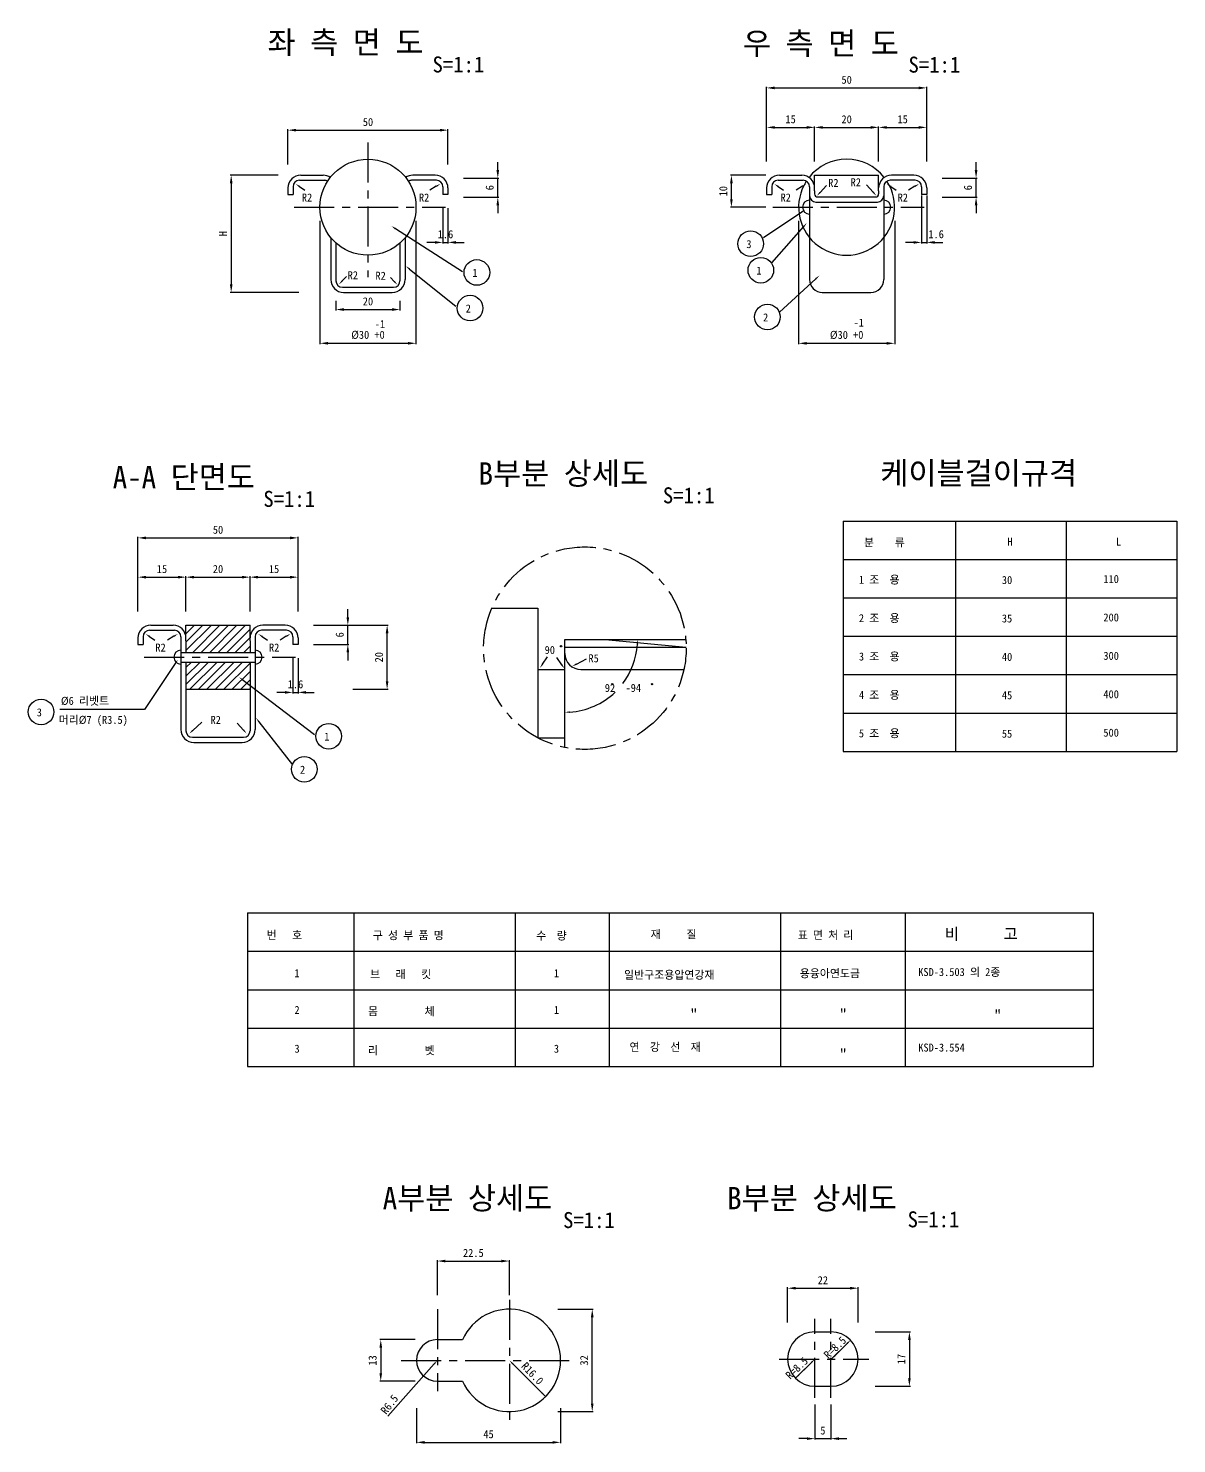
# Model space of a CAD drawing. Header units: millimetres. Extents: x -4227 to 814, y -2321 to 497.
# Drawn here: x 455 to 813.7, y -23.5 to 418.7 of the extents above; entities that cross this region are included whole.
import ezdxf
from ezdxf.enums import TextEntityAlignment as Align

# ---------------------------------------------------------------- set-up
doc = ezdxf.new("R2010")
doc.units = ezdxf.units.MM
doc.header["$LTSCALE"] = 10
doc.linetypes.add('A-CENTR01', pattern=[2, 1.25, -0.25, 0.25, -0.25])
doc.linetypes.add('CENTER', pattern=[50.8, 31.75, -6.35, 6.35, -6.35])
for name, color, linetype in [('TN-CNTL', 1, 'CENTER'), ('TN-CUTL', 1, 'CENTER'), ('TN-DIML', 1, 'Continuous'), ('TN-DIMS', 1, 'Continuous'), ('TN-DIMT', 3, 'Continuous'), ('TN-LEAL', 1, 'Continuous'), ('TN-LEAT', 3, 'Continuous'), ('TN-PATT', 1, 'Continuous'), ('TN-STEL', 4, 'Continuous'), ('TN-TABL-LIN1', 4, 'Continuous'), ('TN-TABL-LIN2', 1, 'Continuous'), ('TN-TABL-TEX1', 6, 'Continuous'), ('TN-TABL-TEX2', 3, 'Continuous'), ('TN-TEX1', 6, 'Continuous')]:
    doc.layers.add(name, color=color, linetype=linetype)
doc.styles.add('D', font='GulimChe.ttf')
doc.styles.get("Standard").update_dxf_attribs({"font": 'GulimChe.ttf'})
doc.dimstyles.new('D', dxfattribs={"dimtxt": 2.5, "dimasz": 2.5, "dimexe": 1.25, "dimexo": 2, "dimgap": 1, "dimtad": 1, "dimdec": 0, "dimtxsty": 'D', "dimcen": 2.5, "dimclrd": 1, "dimclre": 1, "dimclrt": 7, "dimadec": 0, "dimazin": 0, "dimtfac": 1, "dimtdec": 0, "dimtmove": 0, "dimatfit": 3, "dimfxl": 0, "dimarcsym": 0})

# ---------------------------------------------------------------- blocks, each defined once
blk = doc.blocks.new('*D61')
at = {"layer": 'DEFPOINTS', "color": 0}
for p in [(586.07, 386.84), (536.07, 375.78), (586.07, 375.84)]:
    blk.add_point(p, dxfattribs=at)
at = {"layer": 'TN-DIMS', "lineweight": -2}
for p, q in [((536.07, 376.08), (536.07, 387.14)), ((538.57, 386.84), (583.57, 386.84)), ((586.07, 376.14), (586.07, 387.14))]:
    blk.add_line(p, q, dxfattribs=at)
at = {"layer": 'TN-DIMS'}
for points in [[(538.57, 387.26), (538.57, 386.43), (536.07, 386.84)], [(583.57, 387.26), (583.57, 386.43), (586.07, 386.84)]]:
    blk.add_solid(points, dxfattribs=at)
at = {"layer": 'TN-DIMS', "color": 3, "insert": (561.07, 389.37), "char_height": 2.5, "attachment_point": 5, "style": 'D'}
blk.add_mtext('50', dxfattribs=at)
blk = doc.blocks.new('*D62')
at = {"layer": 'DEFPOINTS', "color": 0}
for p in [(533.34, 372.77), (518.34, 336.17), (539.74, 336.17)]:
    blk.add_point(p, dxfattribs=at)
at = {"layer": 'TN-DIMS', "lineweight": -2}
for p, q in [((533.04, 372.77), (518.04, 372.77)), ((518.34, 370.27), (518.34, 338.67)), ((539.44, 336.17), (518.04, 336.17))]:
    blk.add_line(p, q, dxfattribs=at)
at = {"layer": 'TN-DIMS'}
for points in [[(517.93, 370.27), (518.76, 370.27), (518.34, 372.77)], [(517.93, 338.67), (518.76, 338.67), (518.34, 336.17)]]:
    blk.add_solid(points, dxfattribs=at)
at = {"layer": 'TN-DIMS', "color": 3, "insert": (515.81, 354.47), "char_height": 2.5, "attachment_point": 5, "rotation": 90, "style": 'D'}
blk.add_mtext('H', dxfattribs=at)
blk = doc.blocks.new('*D63')
at = {"layer": 'DEFPOINTS', "color": 0}
for p in [(590.63, 371.87), (601.63, 371.87), (590.63, 365.87)]:
    blk.add_point(p, dxfattribs=at)
at = {"layer": 'TN-DIMS', "lineweight": -2}
for p, q in [((601.63, 374.37), (601.63, 376.87)), ((590.93, 371.87), (601.93, 371.87)), ((601.63, 365.87), (601.63, 371.87)), ((590.93, 365.87), (601.93, 365.87)), ((601.63, 363.37), (601.63, 360.87))]:
    blk.add_line(p, q, dxfattribs=at)
at = {"layer": 'TN-DIMS'}
for points in [[(601.21, 374.37), (602.04, 374.37), (601.63, 371.87)], [(601.21, 363.37), (602.04, 363.37), (601.63, 365.87)]]:
    blk.add_solid(points, dxfattribs=at)
at = {"layer": 'TN-DIMS', "color": 3, "insert": (599.1, 368.87), "char_height": 2.5, "attachment_point": 5, "rotation": 90, "style": 'D'}
blk.add_mtext('6', dxfattribs=at)
blk = doc.blocks.new('*D64')
at = {"layer": 'DEFPOINTS', "color": 0}
for p in [(584.47, 362.77), (586.07, 362.77), (586.07, 351.77)]:
    blk.add_point(p, dxfattribs=at)
at = {"layer": 'TN-DIMS', "lineweight": -2}
for p, q in [((584.47, 362.47), (584.47, 351.47)), ((586.07, 362.47), (586.07, 351.47)), ((581.97, 351.77), (579.47, 351.77)), ((584.47, 351.77), (586.07, 351.77)), ((588.57, 351.77), (591.07, 351.77))]:
    blk.add_line(p, q, dxfattribs=at)
at = {"layer": 'TN-DIMS'}
for points in [[(581.97, 352.19), (581.97, 351.35), (584.47, 351.77)], [(588.57, 352.19), (588.57, 351.35), (586.07, 351.77)]]:
    blk.add_solid(points, dxfattribs=at)
at = {"layer": 'TN-DIMS', "color": 3, "insert": (585.27, 354.3), "char_height": 2.5, "attachment_point": 5, "style": 'D'}
blk.add_mtext('1.6', dxfattribs=at)
blk = doc.blocks.new('*D65')
at = {"layer": 'DEFPOINTS', "color": 0}
for p in [(551.07, 333.84), (571.07, 333.84), (571.07, 330.8)]:
    blk.add_point(p, dxfattribs=at)
at = {"layer": 'TN-DIMS', "lineweight": -2}
for p, q in [((551.07, 333.54), (551.07, 330.5)), ((571.07, 333.54), (571.07, 330.5)), ((553.57, 330.8), (568.57, 330.8))]:
    blk.add_line(p, q, dxfattribs=at)
at = {"layer": 'TN-DIMS'}
for points in [[(553.57, 331.22), (553.57, 330.38), (551.07, 330.8)], [(568.57, 331.22), (568.57, 330.38), (571.07, 330.8)]]:
    blk.add_solid(points, dxfattribs=at)
at = {"layer": 'TN-DIMS', "color": 3, "insert": (561.07, 333.33), "char_height": 2.5, "attachment_point": 5, "style": 'D'}
blk.add_mtext('20', dxfattribs=at)
blk = doc.blocks.new('*D66')
at = {"layer": 'DEFPOINTS', "color": 0}
for p in [(546.07, 358.77), (576.07, 358.77), (576.07, 320.26)]:
    blk.add_point(p, dxfattribs=at)
at = {"layer": 'TN-DIMS', "lineweight": -2}
for p, q in [((546.07, 358.47), (546.07, 319.96)), ((576.07, 358.47), (576.07, 319.96)), ((548.57, 320.26), (573.57, 320.26))]:
    blk.add_line(p, q, dxfattribs=at)
at = {"layer": 'TN-DIMS'}
for points in [[(548.57, 320.68), (548.57, 319.84), (546.07, 320.26)], [(573.57, 320.68), (573.57, 319.84), (576.07, 320.26)]]:
    blk.add_solid(points, dxfattribs=at)
at = {"layer": 'TN-DIMS', "color": 3, "insert": (561.07, 322.85), "char_height": 2.5, "attachment_point": 5, "style": 'D'}
blk.add_mtext('Ø30 +0', dxfattribs=at)
blk = doc.blocks.new('*D67')
at = {"layer": 'DEFPOINTS', "color": 0}
for p in [(700.61, 387.7), (685.61, 376.7), (700.61, 376.77)]:
    blk.add_point(p, dxfattribs=at)
at = {"layer": 'TN-DIMS', "lineweight": -2}
for p, q in [((685.61, 377), (685.61, 388)), ((688.11, 387.7), (698.11, 387.7)), ((700.61, 377.07), (700.61, 388))]:
    blk.add_line(p, q, dxfattribs=at)
at = {"layer": 'TN-DIMS'}
for points in [[(688.11, 388.12), (688.11, 387.29), (685.61, 387.7)], [(698.11, 388.12), (698.11, 387.29), (700.61, 387.7)]]:
    blk.add_solid(points, dxfattribs=at)
at = {"layer": 'TN-DIMS', "color": 3, "insert": (693.11, 390.24), "char_height": 2.5, "attachment_point": 5, "style": 'D'}
blk.add_mtext('15', dxfattribs=at)
blk = doc.blocks.new('*D68')
at = {"layer": 'DEFPOINTS', "color": 0}
for p in [(720.61, 387.7), (700.61, 376.77), (720.61, 376.77)]:
    blk.add_point(p, dxfattribs=at)
at = {"layer": 'TN-DIMS', "lineweight": -2}
for p, q in [((700.61, 377.07), (700.61, 388)), ((703.11, 387.7), (718.11, 387.7)), ((720.61, 377.07), (720.61, 388))]:
    blk.add_line(p, q, dxfattribs=at)
at = {"layer": 'TN-DIMS'}
for points in [[(703.11, 388.12), (703.11, 387.29), (700.61, 387.7)], [(718.11, 388.12), (718.11, 387.29), (720.61, 387.7)]]:
    blk.add_solid(points, dxfattribs=at)
at = {"layer": 'TN-DIMS', "color": 3, "insert": (710.61, 390.23), "char_height": 2.5, "attachment_point": 5, "style": 'D'}
blk.add_mtext('20', dxfattribs=at)
blk = doc.blocks.new('*D69')
at = {"layer": 'DEFPOINTS', "color": 0}
for p in [(735.61, 387.7), (720.61, 376.77), (735.61, 376.77)]:
    blk.add_point(p, dxfattribs=at)
at = {"layer": 'TN-DIMS', "lineweight": -2}
for p, q in [((720.61, 377.07), (720.61, 388)), ((723.11, 387.7), (733.11, 387.7)), ((735.61, 377.07), (735.61, 388))]:
    blk.add_line(p, q, dxfattribs=at)
at = {"layer": 'TN-DIMS'}
for points in [[(723.11, 388.12), (723.11, 387.29), (720.61, 387.7)], [(733.11, 388.12), (733.11, 387.29), (735.61, 387.7)]]:
    blk.add_solid(points, dxfattribs=at)
at = {"layer": 'TN-DIMS', "color": 3, "insert": (728.11, 390.24), "char_height": 2.5, "attachment_point": 5, "style": 'D'}
blk.add_mtext('15', dxfattribs=at)
blk = doc.blocks.new('*D70')
at = {"layer": 'DEFPOINTS', "color": 0}
for p in [(735.61, 400.04), (685.61, 376.7), (735.61, 376.77)]:
    blk.add_point(p, dxfattribs=at)
at = {"layer": 'TN-DIMS', "lineweight": -2}
for p, q in [((685.61, 377), (685.61, 400.34)), ((688.11, 400.04), (733.11, 400.04)), ((735.61, 377.07), (735.61, 400.34))]:
    blk.add_line(p, q, dxfattribs=at)
at = {"layer": 'TN-DIMS'}
for points in [[(688.11, 400.46), (688.11, 399.62), (685.61, 400.04)], [(733.11, 400.46), (733.11, 399.62), (735.61, 400.04)]]:
    blk.add_solid(points, dxfattribs=at)
at = {"layer": 'TN-DIMS', "color": 3, "insert": (710.61, 402.57), "char_height": 2.5, "attachment_point": 5, "style": 'D'}
blk.add_mtext('50', dxfattribs=at)
blk = doc.blocks.new('*D71')
at = {"layer": 'DEFPOINTS', "color": 0}
for p in [(674.61, 372.77), (685.61, 372.77), (685.61, 362.77)]:
    blk.add_point(p, dxfattribs=at)
at = {"layer": 'TN-DIMS', "lineweight": -2}
for p, q in [((685.31, 372.77), (674.31, 372.77)), ((674.61, 365.27), (674.61, 370.27)), ((685.31, 362.77), (674.31, 362.77))]:
    blk.add_line(p, q, dxfattribs=at)
at = {"layer": 'TN-DIMS'}
for points in [[(674.19, 370.27), (675.03, 370.27), (674.61, 372.77)], [(674.19, 365.27), (675.03, 365.27), (674.61, 362.77)]]:
    blk.add_solid(points, dxfattribs=at)
at = {"layer": 'TN-DIMS', "color": 3, "insert": (672.08, 367.77), "char_height": 2.5, "attachment_point": 5, "rotation": 90, "style": 'D'}
blk.add_mtext('10', dxfattribs=at)
blk = doc.blocks.new('*D72')
at = {"layer": 'DEFPOINTS', "color": 0}
for p in [(740.17, 371.87), (751.04, 371.87), (740.17, 365.87)]:
    blk.add_point(p, dxfattribs=at)
at = {"layer": 'TN-DIMS', "lineweight": -2}
for p, q in [((751.04, 374.37), (751.04, 376.87)), ((740.47, 371.87), (751.34, 371.87)), ((751.04, 365.87), (751.04, 371.87)), ((740.47, 365.87), (751.34, 365.87)), ((751.04, 363.37), (751.04, 360.87))]:
    blk.add_line(p, q, dxfattribs=at)
at = {"layer": 'TN-DIMS'}
for points in [[(750.63, 374.37), (751.46, 374.37), (751.04, 371.87)], [(750.63, 363.37), (751.46, 363.37), (751.04, 365.87)]]:
    blk.add_solid(points, dxfattribs=at)
at = {"layer": 'TN-DIMS', "color": 3, "insert": (748.51, 368.87), "char_height": 2.5, "attachment_point": 5, "rotation": 90, "style": 'D'}
blk.add_mtext('6', dxfattribs=at)
blk = doc.blocks.new('*D73')
at = {"layer": 'DEFPOINTS', "color": 0}
for p in [(695.61, 358.77), (725.61, 358.77), (725.61, 320.24)]:
    blk.add_point(p, dxfattribs=at)
at = {"layer": 'TN-DIMS', "lineweight": -2}
for p, q in [((695.61, 358.47), (695.61, 319.94)), ((725.61, 358.47), (725.61, 319.94)), ((698.11, 320.24), (723.11, 320.24))]:
    blk.add_line(p, q, dxfattribs=at)
at = {"layer": 'TN-DIMS'}
for points in [[(698.11, 320.65), (698.11, 319.82), (695.61, 320.24)], [(723.11, 320.65), (723.11, 319.82), (725.61, 320.24)]]:
    blk.add_solid(points, dxfattribs=at)
at = {"layer": 'TN-DIMS', "color": 3, "insert": (710.61, 322.83), "char_height": 2.5, "attachment_point": 5, "style": 'D'}
blk.add_mtext('Ø30 +0', dxfattribs=at)
blk = doc.blocks.new('*D74')
at = {"layer": 'DEFPOINTS', "color": 0}
for p in [(504.22, 247.18), (489.22, 236.11), (504.22, 236.18)]:
    blk.add_point(p, dxfattribs=at)
at = {"layer": 'TN-DIMS', "lineweight": -2}
for p, q in [((489.22, 236.41), (489.22, 247.48)), ((491.72, 247.18), (501.72, 247.18)), ((504.22, 236.48), (504.22, 247.48))]:
    blk.add_line(p, q, dxfattribs=at)
at = {"layer": 'TN-DIMS'}
for points in [[(491.72, 247.6), (491.72, 246.76), (489.22, 247.18)], [(501.72, 247.6), (501.72, 246.76), (504.22, 247.18)]]:
    blk.add_solid(points, dxfattribs=at)
at = {"layer": 'TN-DIMS', "color": 3, "insert": (496.72, 249.71), "char_height": 2.5, "attachment_point": 5, "style": 'D'}
blk.add_mtext('15', dxfattribs=at)
blk = doc.blocks.new('*D75')
at = {"layer": 'DEFPOINTS', "color": 0}
for p in [(524.22, 247.18), (504.22, 236.18), (524.22, 236.18)]:
    blk.add_point(p, dxfattribs=at)
at = {"layer": 'TN-DIMS', "lineweight": -2}
for p, q in [((504.22, 236.48), (504.22, 247.48)), ((506.72, 247.18), (521.72, 247.18)), ((524.22, 236.48), (524.22, 247.48))]:
    blk.add_line(p, q, dxfattribs=at)
at = {"layer": 'TN-DIMS'}
for points in [[(506.72, 247.6), (506.72, 246.76), (504.22, 247.18)], [(521.72, 247.6), (521.72, 246.76), (524.22, 247.18)]]:
    blk.add_solid(points, dxfattribs=at)
at = {"layer": 'TN-DIMS', "color": 3, "insert": (514.22, 249.71), "char_height": 2.5, "attachment_point": 5, "style": 'D'}
blk.add_mtext('20', dxfattribs=at)
blk = doc.blocks.new('*D76')
at = {"layer": 'DEFPOINTS', "color": 0}
for p in [(539.22, 247.18), (524.22, 236.18), (539.22, 236.18)]:
    blk.add_point(p, dxfattribs=at)
at = {"layer": 'TN-DIMS', "lineweight": -2}
for p, q in [((524.22, 236.48), (524.22, 247.48)), ((526.72, 247.18), (536.72, 247.18)), ((539.22, 236.48), (539.22, 247.48))]:
    blk.add_line(p, q, dxfattribs=at)
at = {"layer": 'TN-DIMS'}
for points in [[(526.72, 247.6), (526.72, 246.76), (524.22, 247.18)], [(536.72, 247.6), (536.72, 246.76), (539.22, 247.18)]]:
    blk.add_solid(points, dxfattribs=at)
at = {"layer": 'TN-DIMS', "color": 3, "insert": (531.72, 249.71), "char_height": 2.5, "attachment_point": 5, "style": 'D'}
blk.add_mtext('15', dxfattribs=at)
blk = doc.blocks.new('*D77')
at = {"layer": 'DEFPOINTS', "color": 0}
for p in [(539.22, 259.45), (489.22, 236.11), (539.22, 236.18)]:
    blk.add_point(p, dxfattribs=at)
at = {"layer": 'TN-DIMS', "lineweight": -2}
for p, q in [((489.22, 236.41), (489.22, 259.75)), ((491.72, 259.45), (536.72, 259.45)), ((539.22, 236.48), (539.22, 259.75))]:
    blk.add_line(p, q, dxfattribs=at)
at = {"layer": 'TN-DIMS'}
for points in [[(491.72, 259.87), (491.72, 259.03), (489.22, 259.45)], [(536.72, 259.87), (536.72, 259.03), (539.22, 259.45)]]:
    blk.add_solid(points, dxfattribs=at)
at = {"layer": 'TN-DIMS', "color": 3, "insert": (514.22, 261.98), "char_height": 2.5, "attachment_point": 5, "style": 'D'}
blk.add_mtext('50', dxfattribs=at)
blk = doc.blocks.new('*D78')
at = {"layer": 'DEFPOINTS', "color": 0}
for p in [(537.62, 222.18), (539.22, 222.18), (539.22, 211.18)]:
    blk.add_point(p, dxfattribs=at)
at = {"layer": 'TN-DIMS', "lineweight": -2}
for p, q in [((537.62, 221.88), (537.62, 210.88)), ((539.22, 221.88), (539.22, 210.88)), ((535.12, 211.18), (532.62, 211.18)), ((537.62, 211.18), (539.22, 211.18)), ((541.72, 211.18), (544.22, 211.18))]:
    blk.add_line(p, q, dxfattribs=at)
at = {"layer": 'TN-DIMS'}
for points in [[(535.12, 211.6), (535.12, 210.76), (537.62, 211.18)], [(541.72, 211.6), (541.72, 210.76), (539.22, 211.18)]]:
    blk.add_solid(points, dxfattribs=at)
at = {"layer": 'TN-DIMS', "color": 3, "insert": (538.42, 213.71), "char_height": 2.5, "attachment_point": 5, "style": 'D'}
blk.add_mtext('1.6', dxfattribs=at)
blk = doc.blocks.new('*D79')
at = {"layer": 'DEFPOINTS', "color": 0}
for p in [(543.78, 232.18), (554.78, 232.18), (543.78, 226.18)]:
    blk.add_point(p, dxfattribs=at)
at = {"layer": 'TN-DIMS', "lineweight": -2}
for p, q in [((554.78, 234.68), (554.78, 237.18)), ((544.08, 232.18), (555.08, 232.18)), ((554.78, 226.18), (554.78, 232.18)), ((544.08, 226.18), (555.08, 226.18)), ((554.78, 223.68), (554.78, 221.18))]:
    blk.add_line(p, q, dxfattribs=at)
at = {"layer": 'TN-DIMS'}
for points in [[(554.36, 234.68), (555.2, 234.68), (554.78, 232.18)], [(554.36, 223.68), (555.2, 223.68), (554.78, 226.18)]]:
    blk.add_solid(points, dxfattribs=at)
at = {"layer": 'TN-DIMS', "color": 3, "insert": (552.25, 229.18), "char_height": 2.5, "attachment_point": 5, "rotation": 90, "style": 'D'}
blk.add_mtext('6', dxfattribs=at)
blk = doc.blocks.new('*D80')
at = {"layer": 'DEFPOINTS', "color": 0}
for p in [(543.78, 232.18), (567.05, 232.18), (556.05, 212.18)]:
    blk.add_point(p, dxfattribs=at)
at = {"layer": 'TN-DIMS', "lineweight": -2}
for p, q in [((544.08, 232.18), (567.35, 232.18)), ((567.05, 214.68), (567.05, 229.68)), ((556.35, 212.18), (567.35, 212.18))]:
    blk.add_line(p, q, dxfattribs=at)
at = {"layer": 'TN-DIMS'}
for points in [[(566.63, 229.68), (567.47, 229.68), (567.05, 232.18)], [(566.63, 214.68), (567.47, 214.68), (567.05, 212.18)]]:
    blk.add_solid(points, dxfattribs=at)
at = {"layer": 'TN-DIMS', "color": 3, "insert": (564.52, 222.18), "char_height": 2.5, "attachment_point": 5, "rotation": 90, "style": 'D'}
blk.add_mtext('20', dxfattribs=at)
blk = doc.blocks.new('*D81')
at = {"layer": 'DEFPOINTS', "color": 0}
for p in [(605.24, 33.52), (582.74, 22.52), (605.24, 22.52)]:
    blk.add_point(p, dxfattribs=at)
at = {"layer": 'TN-DIMS', "lineweight": -2}
for p, q in [((582.74, 22.82), (582.74, 33.82)), ((585.24, 33.52), (602.74, 33.52)), ((605.24, 22.82), (605.24, 33.82))]:
    blk.add_line(p, q, dxfattribs=at)
at = {"layer": 'TN-DIMS'}
for points in [[(585.24, 33.94), (585.24, 33.1), (582.74, 33.52)], [(602.74, 33.94), (602.74, 33.1), (605.24, 33.52)]]:
    blk.add_solid(points, dxfattribs=at)
at = {"layer": 'TN-DIMS', "color": 3, "insert": (593.99, 36.05), "char_height": 2.5, "attachment_point": 5, "style": 'D'}
blk.add_mtext('22.5', dxfattribs=at)
blk = doc.blocks.new('*D82')
at = {"layer": 'DEFPOINTS', "color": 0}
for p in [(576.24, -12.12), (621.24, -12.12), (621.24, -23.12)]:
    blk.add_point(p, dxfattribs=at)
at = {"layer": 'TN-DIMS', "lineweight": -2}
for p, q in [((576.24, -12.42), (576.24, -23.42)), ((621.24, -12.42), (621.24, -23.42)), ((578.74, -23.12), (618.74, -23.12))]:
    blk.add_line(p, q, dxfattribs=at)
at = {"layer": 'TN-DIMS'}
for points in [[(578.74, -22.71), (578.74, -23.54), (576.24, -23.12)], [(618.74, -22.71), (618.74, -23.54), (621.24, -23.12)]]:
    blk.add_solid(points, dxfattribs=at)
at = {"layer": 'TN-DIMS', "color": 3, "insert": (598.74, -20.59), "char_height": 2.5, "attachment_point": 5, "style": 'D'}
blk.add_mtext('45', dxfattribs=at)
blk = doc.blocks.new('*D83')
at = {"layer": 'DEFPOINTS', "color": 0}
for p in [(576.07, 8.98), (565.07, -4.02), (576.07, -4.02)]:
    blk.add_point(p, dxfattribs=at)
at = {"layer": 'TN-DIMS', "lineweight": -2}
for p, q in [((575.77, 8.98), (564.77, 8.98)), ((565.07, 6.48), (565.07, -1.52)), ((575.77, -4.02), (564.77, -4.02))]:
    blk.add_line(p, q, dxfattribs=at)
at = {"layer": 'TN-DIMS'}
for points in [[(564.65, 6.48), (565.48, 6.48), (565.07, 8.98)], [(564.65, -1.52), (565.48, -1.52), (565.07, -4.02)]]:
    blk.add_solid(points, dxfattribs=at)
at = {"layer": 'TN-DIMS', "color": 3, "insert": (562.53, 2.48), "char_height": 2.5, "attachment_point": 5, "rotation": 90, "style": 'D'}
blk.add_mtext('13', dxfattribs=at)
blk = doc.blocks.new('*D84')
at = {"layer": 'DEFPOINTS', "color": 0}
for p in [(620.13, 18.48), (631.13, 18.48), (620.13, -13.52)]:
    blk.add_point(p, dxfattribs=at)
at = {"layer": 'TN-DIMS', "lineweight": -2}
for p, q in [((620.43, 18.48), (631.43, 18.48)), ((631.13, -11.02), (631.13, 15.98)), ((620.43, -13.52), (631.43, -13.52))]:
    blk.add_line(p, q, dxfattribs=at)
at = {"layer": 'TN-DIMS'}
for points in [[(630.72, 15.98), (631.55, 15.98), (631.13, 18.48)], [(630.72, -11.02), (631.55, -11.02), (631.13, -13.52)]]:
    blk.add_solid(points, dxfattribs=at)
at = {"layer": 'TN-DIMS', "color": 3, "insert": (628.6, 2.48), "char_height": 2.5, "attachment_point": 5, "rotation": 90, "style": 'D'}
blk.add_mtext('32', dxfattribs=at)
blk = doc.blocks.new('*D85')
at = {"layer": 'DEFPOINTS', "color": 0}
for p in [(714.18, 25.04), (692.18, 14.04), (714.18, 14.04)]:
    blk.add_point(p, dxfattribs=at)
at = {"layer": 'TN-DIMS', "lineweight": -2}
for p, q in [((692.18, 14.34), (692.18, 25.34)), ((694.68, 25.04), (711.68, 25.04)), ((714.18, 14.34), (714.18, 25.34))]:
    blk.add_line(p, q, dxfattribs=at)
at = {"layer": 'TN-DIMS'}
for points in [[(694.68, 25.46), (694.68, 24.62), (692.18, 25.04)], [(711.68, 25.46), (711.68, 24.62), (714.18, 25.04)]]:
    blk.add_solid(points, dxfattribs=at)
at = {"layer": 'TN-DIMS', "color": 3, "insert": (703.18, 27.54), "char_height": 2.5, "attachment_point": 5, "style": 'D'}
blk.add_mtext('22', dxfattribs=at)
blk = doc.blocks.new('*D86')
at = {"layer": 'DEFPOINTS', "color": 0}
for p in [(719.21, 11.4), (719.21, -5.6), (730.21, -5.6)]:
    blk.add_point(p, dxfattribs=at)
at = {"layer": 'TN-DIMS', "lineweight": -2}
for p, q in [((719.51, 11.4), (730.51, 11.4)), ((730.21, 8.9), (730.21, -3.1)), ((719.51, -5.6), (730.51, -5.6))]:
    blk.add_line(p, q, dxfattribs=at)
at = {"layer": 'TN-DIMS'}
for points in [[(729.79, 8.9), (730.63, 8.9), (730.21, 11.4)], [(729.79, -3.1), (730.63, -3.1), (730.21, -5.6)]]:
    blk.add_solid(points, dxfattribs=at)
at = {"layer": 'TN-DIMS', "color": 3, "insert": (727.68, 2.9), "char_height": 2.5, "attachment_point": 5, "rotation": 90, "style": 'D'}
blk.add_mtext('17', dxfattribs=at)
blk = doc.blocks.new('*D87')
at = {"layer": 'DEFPOINTS', "color": 0}
for p in [(700.68, -10.96), (705.68, -10.96), (705.68, -21.96)]:
    blk.add_point(p, dxfattribs=at)
at = {"layer": 'TN-DIMS', "lineweight": -2}
for p, q in [((700.68, -11.26), (700.68, -22.26)), ((705.68, -11.26), (705.68, -22.26)), ((698.18, -21.96), (695.68, -21.96)), ((700.68, -21.96), (705.68, -21.96)), ((708.18, -21.96), (710.68, -21.96))]:
    blk.add_line(p, q, dxfattribs=at)
at = {"layer": 'TN-DIMS'}
for points in [[(698.18, -21.55), (698.18, -22.38), (700.68, -21.96)], [(708.18, -21.55), (708.18, -22.38), (705.68, -21.96)]]:
    blk.add_solid(points, dxfattribs=at)
at = {"layer": 'TN-DIMS', "color": 3, "insert": (703.18, -19.43), "char_height": 2.5, "attachment_point": 5, "style": 'D'}
blk.add_mtext('5', dxfattribs=at)
blk = doc.blocks.new('*D97')
at = {"layer": 'DEFPOINTS', "color": 0}
for p in [(734.01, 366.77), (735.61, 366.77), (735.61, 351.77)]:
    blk.add_point(p, dxfattribs=at)
at = {"layer": 'TN-DIMS', "lineweight": -2}
for p, q in [((734.01, 366.47), (734.01, 351.47)), ((735.61, 366.47), (735.61, 351.47)), ((731.51, 351.77), (729.01, 351.77)), ((734.01, 351.77), (735.61, 351.77)), ((738.11, 351.77), (740.61, 351.77))]:
    blk.add_line(p, q, dxfattribs=at)
at = {"layer": 'TN-DIMS'}
for points in [[(731.51, 352.19), (731.51, 351.35), (734.01, 351.77)], [(738.11, 352.19), (738.11, 351.35), (735.61, 351.77)]]:
    blk.add_solid(points, dxfattribs=at)
at = {"layer": 'TN-DIMS', "color": 3, "insert": (738.55, 354.32), "char_height": 2.5, "attachment_point": 5, "style": 'D'}
blk.add_mtext('1.6', dxfattribs=at)

msp = doc.modelspace()

# ---------------------------------------------------------------- linework, layer by layer
at = {"layer": 'TN-CNTL', "linetype": 'A-CENTR01'}
for p, q in [((561.07, 382.95), (561.07, 340.86)), ((537.99, 362.77), (585.3, 362.77)), ((687.53, 362.77), (734.84, 362.77)), ((491.15, 222.18), (538.45, 222.18)), ((582.74, 18.52), (582.74, -7.15)), ((605.24, 21.38), (605.24, -17.18)), ((700.68, -9.25), (700.68, 15.44)), ((705.68, -9.25), (705.68, 15.44)), ((571.41, 2.48), (625.8, 2.48)), ((689.53, 2.9), (717.5, 2.9))]:
    msp.add_line(p, q, dxfattribs=at)
at = {"layer": 'TN-CUTL', "linetype": 'A-CENTR01'}
msp.add_circle((628.84, 225.01), 31.64, dxfattribs=at)
at = {"layer": 'TN-DIML'}
for p, q in [((539.68, 369.23), (541.37, 368.11)), ((582.41, 369.29), (580.44, 368.11)), ((689.22, 369.23), (690.91, 368.11)), ((696.78, 369.29), (694.81, 368.11)), ((702.32, 367.4), (704.36, 369.59)), ((718.92, 367.43), (716.84, 369.81)), ((724.39, 369.23), (726.07, 368.11)), ((731.95, 369.29), (729.98, 368.11)), ((553.04, 339.73), (554.39, 341.08)), ((569.25, 339.57), (568.06, 340.76)), ((492.84, 228.64), (494.52, 227.52)), ((500.4, 228.7), (498.43, 227.52)), ((528, 228.64), (529.69, 227.52)), ((535.56, 228.7), (533.59, 227.52)), ((615.58, 219.96), (617.19, 222.27)), ((621.6, 219.84), (620.11, 222.11)), ((626.21, 220.04), (629.34, 221.65)), ((506.37, 199.32), (509.17, 201.89)), ((522.17, 199.42), (520.24, 201.56)), ((710.77, 7.77), (705.81, 2.83)), ((706.87, 3.89), (710.77, 7.77)), ((581.74, 1.36), (567.32, -14.89)), ((606.3, 1.42), (616.57, -8.82)), ((615.51, -7.76), (606.3, 1.42)), ((699.61, 1.84), (694.65, -3.1)), ((695.72, -2.04), (699.61, 1.84))]:
    msp.add_line(p, q, dxfattribs=at)
for start, end in [(322.7042, 356.214), (273.786, 313.6169)]:
    msp.add_arc((622.59, 227.68), 22.7, start, end, dxfattribs=at)
for points in [[(539.55, 369.02), (539.82, 369.44), (538.44, 370.06)], [(582.28, 369.5), (582.54, 369.07), (583.7, 370.06)], [(689.09, 369.02), (689.36, 369.44), (687.98, 370.06)], [(696.65, 369.5), (696.91, 369.07), (698.07, 370.06)], [(702.5, 367.23), (702.14, 367.57), (701.3, 366.3)], [(719.11, 367.6), (718.73, 367.27), (719.91, 366.3)], [(724.25, 369.02), (724.53, 369.44), (723.14, 370.06)], [(731.82, 369.5), (732.08, 369.07), (733.24, 370.06)], [(553.22, 339.56), (552.87, 339.91), (551.98, 338.67)], [(569.43, 339.75), (569.08, 339.4), (570.31, 338.51)], [(492.7, 228.43), (492.98, 228.85), (491.59, 229.47)], [(500.27, 228.91), (500.53, 228.48), (501.68, 229.47)], [(527.87, 228.43), (528.14, 228.85), (526.76, 229.47)], [(535.43, 228.91), (535.69, 228.48), (536.85, 229.47)], [(645, 226.19), (645.5, 226.17), (645.3, 227.68)], [(615.79, 219.82), (615.38, 220.11), (614.73, 218.73)], [(621.81, 219.97), (621.39, 219.7), (622.42, 218.58)], [(626.32, 219.81), (626.09, 220.26), (624.88, 219.35)], [(624.1, 204.78), (624.08, 205.28), (622.59, 204.98)], [(506.54, 199.14), (506.2, 199.51), (505.26, 198.31)], [(522.35, 199.59), (521.98, 199.26), (523.17, 198.31)], [(710.59, 7.95), (710.95, 7.59), (711.83, 8.83)], [(581.56, 1.52), (581.93, 1.19), (582.74, 2.48)], [(606.12, 1.24), (606.48, 1.6), (605.24, 2.48)], [(699.44, 2.02), (699.79, 1.66), (700.68, 2.9)], [(707.05, 3.71), (706.69, 4.07), (705.81, 2.83)], [(695.89, -2.22), (695.54, -1.86), (694.65, -3.1)], [(615.69, -7.58), (615.33, -7.93), (616.57, -8.82)]]:
    msp.add_solid(points, dxfattribs=at)
at = {"layer": 'TN-DIMT'}
msp.add_circle((621.41, 225.58), 0.208, dxfattribs=at)
at = {"layer": 'TN-LEAL'}
for p, q in [((696.57, 361.27), (684.61, 353.19)), ((569.65, 356.07), (590.62, 342.64)), ((697.17, 356.71), (687.11, 345.35)), ((574.07, 343.44), (588.54, 331.87)), ((700.99, 340.41), (689.6, 330.01)), ((500.85, 220.16), (491.26, 205.79)), ((522.09, 214.97), (544.34, 197.98)), ((491.26, 205.79), (464.86, 205.79)), ((527.02, 202.01), (537.5, 188.55))]:
    msp.add_line(p, q, dxfattribs=at)
for centre in [(680.64, 351.37), (595.09, 342.38), (683.8, 343.08), (592.98, 331.24), (685.86, 328.47), (458.96, 205.07), (548.78, 197.49), (541.2, 187.16)]:
    msp.add_circle(centre, 4, dxfattribs=at)
for points in [[(696.43, 361.48), (696.71, 361.06), (697.81, 362.11)], [(569.51, 355.86), (569.78, 356.28), (568.38, 356.88)], [(696.99, 356.87), (697.36, 356.54), (698.17, 357.83)], [(573.91, 343.24), (574.23, 343.63), (572.9, 344.38)], [(700.82, 340.6), (701.16, 340.23), (702.1, 341.42)], [(500.64, 220.3), (501.06, 220.02), (501.68, 221.41)], [(521.93, 214.77), (522.24, 215.17), (520.89, 215.88)], [(526.83, 201.85), (527.22, 202.16), (526.1, 203.19)]]:
    msp.add_solid(points, dxfattribs=at)
at = {"layer": 'TN-PATT'}
for p, q in [((504.22, 224.23), (512.17, 232.18)), ((504.22, 226.88), (509.52, 232.18)), ((504.22, 229.53), (506.87, 232.18)), ((506.33, 223.68), (514.83, 232.18)), ((508.98, 223.68), (517.48, 232.18)), ((511.63, 223.68), (520.13, 232.18)), ((514.28, 223.68), (522.78, 232.18)), ((516.93, 223.68), (524.22, 230.97)), ((519.58, 223.68), (524.22, 228.32)), ((522.24, 223.68), (524.22, 225.67)), ((504.22, 213.62), (511.28, 220.68)), ((504.22, 216.27), (508.63, 220.68)), ((504.22, 218.92), (505.98, 220.68)), ((505.43, 212.18), (513.93, 220.68)), ((508.08, 212.18), (516.58, 220.68)), ((510.74, 212.18), (519.24, 220.68)), ((513.39, 212.18), (521.89, 220.68)), ((516.04, 212.18), (524.22, 220.36)), ((518.69, 212.18), (524.22, 217.71)), ((521.34, 212.18), (524.22, 215.06)), ((523.99, 212.18), (524.22, 212.41))]:
    msp.add_line(p, q, dxfattribs=at)
at = {"layer": 'TN-STEL'}
for p, q in [((540.07, 372.77), (547.07, 372.77)), ((582.07, 372.77), (575.07, 372.77)), ((689.61, 372.77), (696.61, 372.77)), ((700.61, 367.87), (700.61, 372.77)), ((700.61, 372.77), (720.61, 372.77)), ((720.61, 367.87), (720.61, 372.77)), ((731.61, 372.77), (724.61, 372.77)), ((536.07, 368.77), (536.07, 366.77)), ((537.67, 369.17), (537.67, 366.77)), ((539.67, 371.17), (547.47, 371.17)), ((582.47, 371.17), (574.67, 371.17)), ((584.47, 369.17), (584.47, 366.77)), ((586.07, 368.77), (586.07, 366.77)), ((685.61, 368.77), (685.61, 366.77)), ((687.21, 369.17), (687.21, 366.77)), ((689.21, 371.17), (697.01, 371.17)), ((699.01, 369.17), (699.01, 353.26)), ((700.61, 367.87), (700.61, 366.97)), ((720.61, 367.87), (720.61, 366.97)), ((722.21, 369.17), (722.21, 353.26)), ((732.01, 371.17), (724.21, 371.17)), ((734.01, 369.17), (734.01, 366.77)), ((735.61, 368.77), (735.61, 366.77)), ((536.07, 366.77), (537.67, 366.77)), ((586.07, 366.77), (584.47, 366.77)), ((685.61, 366.77), (687.21, 366.77)), ((701.01, 364.37), (720.21, 364.37)), ((701.61, 365.97), (719.61, 365.97)), ((735.61, 366.77), (734.01, 366.77)), ((549.47, 353.26), (549.47, 340.17)), ((551.07, 351.59), (551.07, 339.77)), ((571.07, 351.59), (571.07, 339.77)), ((572.67, 353.26), (572.67, 340.17)), ((699.01, 353.26), (699.01, 340.17)), ((722.21, 353.26), (722.21, 340.17)), ((553.07, 337.77), (569.07, 337.77)), ((553.47, 336.17), (568.67, 336.17)), ((703.01, 336.17), (718.21, 336.17)), ((599.78, 237.52), (614.12, 237.52)), ((614.12, 237.52), (614.12, 197)), ((492.82, 230.58), (500.62, 230.58)), ((493.22, 232.18), (500.22, 232.18)), ((504.22, 227.28), (504.22, 232.18)), ((504.22, 232.18), (524.22, 232.18)), ((524.22, 227.28), (524.22, 232.18)), ((535.62, 230.58), (527.82, 230.58)), ((535.22, 232.18), (528.22, 232.18)), ((489.22, 228.18), (489.22, 226.18)), ((489.22, 226.18), (490.82, 226.18)), ((490.82, 228.58), (490.82, 226.18)), ((502.62, 228.58), (502.62, 212.67)), ((504.22, 227.28), (504.22, 223.68)), ((524.22, 227.28), (524.22, 223.68)), ((525.82, 228.58), (525.82, 212.67)), ((537.62, 228.58), (537.62, 226.18)), ((539.22, 226.18), (537.62, 226.18)), ((539.22, 228.18), (539.22, 226.18)), ((622.59, 193.99), (622.59, 227.68)), ((622.59, 227.68), (660.36, 227.68)), ((635.18, 227.68), (660.47, 225.34)), ((502.62, 223.68), (525.82, 223.68)), ((622.59, 225.34), (660.47, 225.34)), ((502.62, 220.68), (525.82, 220.68)), ((504.22, 220.68), (504.22, 199.18)), ((524.22, 220.68), (524.22, 199.18)), ((614.12, 218.32), (622.59, 218.32)), ((627.59, 218.32), (659.76, 218.32)), ((502.62, 212.67), (502.62, 199.58)), ((525.82, 212.67), (525.82, 199.58)), ((504.22, 212.18), (524.22, 212.18)), ((506.22, 197.18), (522.22, 197.18)), ((506.62, 195.58), (521.82, 195.58)), ((614.12, 197), (622.59, 197)), ((582.74, 8.98), (590.62, 8.98)), ((700.68, 11.4), (705.68, 11.4)), ((582.74, -4.02), (590.62, -4.02)), ((700.68, -5.6), (705.68, -5.6))]:
    msp.add_line(p, q, dxfattribs=at)
for centre, radius in [((561.07, 362.77), 15), ((637.38, 213.75), 0.208), ((649.8, 213.75), 0.208)]:
    msp.add_circle(centre, radius, dxfattribs=at)
for centre, radius, start, end in [((710.61, 362.77), 15, 38.3798, 141.6202), ((540.07, 368.77), 4, 90, 180), ((547.07, 368.77), 4, 55.9214, 90), ((575.07, 368.77), 4, 90, 124.0786), ((582.07, 368.77), 4, 0, 90), ((689.61, 368.77), 4, 90, 180), ((696.61, 368.77), 4, 0, 90), ((724.61, 368.77), 4, 90, 180), ((731.61, 368.77), 4, 0, 90), ((539.67, 369.17), 2, 90, 180), ((547.47, 369.17), 2, 60.1049, 90), ((574.67, 369.17), 2, 90, 119.8951), ((582.47, 369.17), 2, 0, 90), ((689.21, 369.17), 2, 90, 180), ((710.61, 362.77), 15, 147.1625, 32.8375), ((697.01, 369.17), 2, 0, 90), ((724.21, 369.17), 2, 90, 180), ((732.01, 369.17), 2, 0, 90), ((699.01, 362.77), 2.18, 90, 270), ((701.01, 366.37), 2, 180, 270), ((701.61, 366.97), 1, 180, 270), ((719.61, 366.97), 1, 270, 0), ((720.21, 366.37), 2, 270, 360), ((722.21, 362.77), 2.18, 270, 90), ((553.47, 340.17), 4, 180, 270), ((553.07, 339.77), 2, 180, 270), ((568.67, 340.17), 4, 270, 0), ((569.07, 339.77), 2, 270, 0), ((703.01, 340.17), 4, 180, 270), ((718.21, 340.17), 4, 270, 0), ((493.22, 228.18), 4, 90, 180), ((492.82, 228.58), 2, 90, 180), ((500.22, 228.18), 4, 0, 90), ((500.62, 228.58), 2, 0, 90), ((528.22, 228.18), 4, 90, 180), ((527.82, 228.58), 2, 90, 180), ((535.22, 228.18), 4, 0, 90), ((535.62, 228.58), 2, 0, 90), ((502.62, 222.18), 2.18, 90, 270), ((525.82, 222.18), 2.18, 270, 90), ((627.59, 223.32), 5, 180, 270), ((506.62, 199.58), 4, 180, 270), ((506.22, 199.18), 2, 180, 270), ((521.82, 199.58), 4, 270, 0), ((522.22, 199.18), 2, 270, 0), ((605.24, 2.48), 16, 203.9695, 156.1711), ((582.74, 2.48), 6.5, 90, 270), ((700.68, 2.9), 8.5, 90, 270), ((705.68, 2.9), 8.5, 270, 90)]:
    msp.add_arc(centre, radius, start, end, dxfattribs=at)
at = {"layer": 'TN-TABL-LIN1'}
for p, q in [((709.54, 264.73), (813.71, 264.73)), ((709.54, 264.73), (709.54, 192.73)), ((813.71, 264.73), (813.71, 192.73)), ((709.54, 192.73), (813.71, 192.73)), ((523.43, 142.29), (787.62, 142.29)), ((523.43, 142.29), (523.43, 94.29)), ((787.62, 142.29), (787.62, 94.29)), ((523.43, 94.29), (787.62, 94.29))]:
    msp.add_line(p, q, dxfattribs=at)
at = {"layer": 'TN-TABL-LIN2'}
for p, q in [((744.64, 264.73), (744.64, 192.73)), ((779.18, 264.73), (779.18, 192.73)), ((709.54, 252.73), (813.71, 252.73)), ((709.54, 240.73), (813.71, 240.73)), ((709.54, 228.73), (813.71, 228.73)), ((709.54, 216.73), (813.71, 216.73)), ((709.54, 204.73), (813.71, 204.73)), ((556.62, 142.29), (556.62, 94.29)), ((607.03, 142.29), (607.03, 94.29)), ((636.38, 142.29), (636.38, 94.29)), ((689.99, 142.29), (689.99, 94.29)), ((728.91, 142.29), (728.91, 94.29)), ((523.43, 130.29), (787.62, 130.29)), ((523.43, 118.29), (787.62, 118.29)), ((523.43, 106.29), (787.62, 106.29))]:
    msp.add_line(p, q, dxfattribs=at)

# ---------------------------------------------------------------- texts
at = {"layer": 'TN-DIMT', "style": 'D'}
for s, p in [('R2', (704.84, 369.12)), ('R2', (711.85, 369.33)), ('R2', (540.41, 364.55)), ('R2', (577, 364.55)), ('R2', (689.95, 364.55)), ('R2', (726.54, 364.55)), ('R2', (554.73, 340.28)), ('R2', (563.41, 340.12)), ('-1', (563.19, 325)), ('-1', (712.77, 325.45)), ('R2', (494.66, 223.95)), ('R2', (530.15, 223.95)), ('90', (616.26, 223.19)), ('R5', (629.95, 220.58)), ('R2', (511.89, 201.36))]:
    msp.add_text(s, height=2.5, dxfattribs=at).set_placement(p)
msp.add_text('92  -94', height=2.5, dxfattribs=at).set_placement((640.72, 212.58), align=Align.MIDDLE_CENTER)
for s, rotation, p in [('R=8.5', 43.9775, (704.9, 2.82)), ('R16.0', 313.5216, (608.78, 0.49)), ('R=8.5', 43.9775, (692.98, -3.61)), ('R6.5', 52.3337, (566.77, -14.59))]:
    msp.add_text(s, height=2.5, rotation=rotation, dxfattribs=at).set_placement(p)
at = {"layer": 'TN-LEAT', "style": 'D'}
for s, p in [('3', (679.27, 349.99)), ('1', (593.72, 341.01)), ('1', (682.43, 341.7)), ('2', (591.61, 329.87)), ('2', (684.49, 327.09)), ('Ø6 리벳트', (465.15, 207.29)), ('3', (457.59, 203.7)), ('머리Ø7 (R3.5)', (464.46, 201.36)), ('1', (547.41, 196.12)), ('2', (539.83, 185.79))]:
    msp.add_text(s, height=2.5, dxfattribs=at).set_placement(p)
at = {"layer": 'TN-TABL-TEX1', "style": 'D'}
for s, height, p in [('분    류', 2.5, (716.03, 256.77)), ('H', 2.5, (760.8, 257.01)), ('L', 2.5, (794.77, 257.06)), ('재     질', 2.5, (649.37, 134.36)), ('비      고', 3.571, (741.26, 133.94)), ('번   호', 2.5, (529.4, 134.13)), ('구 성 부 품 명', 2.5, (562.59, 134.03)), ('수  량', 2.5, (613.64, 133.92)), ('표 면 처 리', 2.5, (695.32, 134.15))]:
    msp.add_text(s, height=height, dxfattribs=at).set_placement(p)
at = {"layer": 'TN-TABL-TEX2', "style": 'D'}
for s, height, p in [('1 조  용', 2.5, (714.43, 245.14)), ('110', 2.5, (790.81, 245.36)), ('30', 2.5, (759.1, 245.04)), ('2 조  용  ', 2.5, (714.43, 233.14)), ('35', 2.5, (759.1, 233.04)), ('200', 2.5, (790.81, 233.36)), ('3 조  용', 2.5, (714.43, 221.14)), ('40', 2.5, (759.1, 221.04)), ('300', 2.5, (790.81, 221.36)), ('4 조  용', 2.5, (714.43, 209.14)), ('45', 2.5, (759.1, 209.04)), ('400', 2.5, (790.81, 209.36)), ('5 조  용', 2.5, (714.43, 197.14)), ('55', 2.5, (759.1, 197.04)), ('500', 2.5, (790.81, 197.36)), ('1', 2.5, (538.11, 122.21)), ('브   래   킷', 2.5, (561.72, 121.88)), ('1', 2.5, (619.15, 122.21)), ('일반구조용압연강재', 2.5, (641.08, 121.7)), ('용융아연도금', 2.5, (695.96, 122.14)), ('KSD-3.503 의 2종', 2.5, (732.97, 122.57)), ('2', 2.5, (538.11, 110.73)), ('몸         체', 2.5, (561.08, 110.3)), ('1', 2.5, (619.15, 110.73)), ('"', 3.57, (661.72, 108.73)), ('"', 3.57, (708.38, 108.73)), ('"', 3.57, (756.64, 108.41)), ('연  강  선  재', 2.5, (642.77, 99.15)), ('3', 2.5, (538.11, 98.62)), ('리         벳', 2.5, (561.08, 98.08)), ('3', 2.5, (619.15, 98.62)), ('"', 3.57, (708.38, 96.27)), ('KSD-3.554', 2.5, (732.97, 98.97))]:
    msp.add_text(s, height=height, dxfattribs=at).set_placement(p)
at = {"layer": 'TN-TEX1', "style": 'D'}
for s, p in [('좌 측 면 도', (529.69, 410.75)), ('우 측 면 도', (678.21, 410.42)), ('B부분 상세도', (595.62, 276.08)), ('케이블걸이규격', (721.12, 276.18)), ('A-A 단면도', (481.33, 274.94)), ('A부분 상세도', (565.67, 49.68)), ('B부분 상세도', (673.28, 49.68))]:
    msp.add_text(s, height=7, dxfattribs=at).set_placement(p)
at = {"layer": 'TN-TEX1'}
for p in [(581.24, 404.86), (729.93, 404.81), (528.39, 269.14), (653.2, 270.25), (622.03, 43.83), (729.65, 44.05)]:
    msp.add_text('S=1:1', height=5, dxfattribs=at).set_placement(p)

# ---------------------------------------------------------------- dimensions: what is measured, and where the dimension line sits
at = {"layer": 'TN-DIMS'}
for base, p1, p2, text, picture, middle in [((735.61, 400.04), (685.61, 376.7), (735.61, 376.77), '50', '*D70', (710.61, 402.57)), ((700.61, 387.7), (685.61, 376.7), (700.61, 376.77), '15', '*D67', (693.11, 390.24)), ((720.61, 387.7), (700.61, 376.77), (720.61, 376.77), '20', '*D68', (710.61, 390.23)), ((735.61, 387.7), (720.61, 376.77), (735.61, 376.77), '15', '*D69', (728.11, 390.24)), ((586.07, 351.77), (584.47, 362.77), (586.07, 362.77), '1.6', '*D64', (585.27, 354.3)), ((576.07, 320.26), (546.07, 358.77), (576.07, 358.77), 'Ø30 +0', '*D66', (561.07, 322.85)), ((725.61, 320.24), (695.61, 358.77), (725.61, 358.77), 'Ø30 +0', '*D73', (710.61, 322.83)), ((539.22, 211.18), (537.62, 222.18), (539.22, 222.18), '1.6', '*D78', (538.42, 213.71)), ((605.24, 33.52), (582.74, 22.52), (605.24, 22.52), '22.5', '*D81', (593.99, 36.05))]:
    dim = msp.add_linear_dim(base=base, p1=p1, p2=p2, text=text, dimstyle='D', override={"dimexe": 0.3, "dimexo": 0.3, "dimgap": 1.25, "dimlunit": 6, "dimclrd": 256, "dimclre": 256, "dimclrt": 3, "dimtix": 1, "dimtmove": 2}, dxfattribs=at)
    dim.commit()
    dim.dimension.update_dxf_attribs({"geometry": picture, "text_midpoint": middle})
for base, p1, p2, picture, middle in [((586.07, 386.84), (536.07, 375.78), (586.07, 375.84), '*D61', (561.07, 389.37)), ((571.07, 330.8), (551.07, 333.84), (571.07, 333.84), '*D65', (561.07, 333.33)), ((539.22, 259.45), (489.22, 236.11), (539.22, 236.18), '*D77', (514.22, 261.98)), ((504.22, 247.18), (489.22, 236.11), (504.22, 236.18), '*D74', (496.72, 249.71)), ((524.22, 247.18), (504.22, 236.18), (524.22, 236.18), '*D75', (514.22, 249.71)), ((539.22, 247.18), (524.22, 236.18), (539.22, 236.18), '*D76', (531.72, 249.71)), ((714.18, 25.04), (692.18, 14.04), (714.18, 14.04), '*D85', (703.18, 27.54)), ((621.24, -23.12), (576.24, -12.12), (621.24, -12.12), '*D82', (598.74, -20.59)), ((705.68, -21.96), (700.68, -10.96), (705.68, -10.96), '*D87', (703.18, -19.43))]:
    dim = msp.add_linear_dim(base=base, p1=p1, p2=p2, dimstyle='D', override={"dimexe": 0.3, "dimexo": 0.3, "dimgap": 1.25, "dimlunit": 6, "dimclrd": 256, "dimclre": 256, "dimclrt": 3, "dimtix": 1, "dimtmove": 2}, dxfattribs=at)
    dim.commit()
    dim.dimension.update_dxf_attribs({"geometry": picture, "text_midpoint": middle})
for base, p1, p2, picture, middle in [((601.63, 371.87), (590.63, 365.87), (590.63, 371.87), '*D63', (599.1, 368.87)), ((554.78, 232.18), (543.78, 226.18), (543.78, 232.18), '*D79', (552.25, 229.18)), ((567.05, 232.18), (556.05, 212.18), (543.78, 232.18), '*D80', (564.52, 222.18)), ((631.13, 18.48), (620.13, -13.52), (620.13, 18.48), '*D84', (628.6, 2.48)), ((565.07, -4.02), (576.07, 8.98), (576.07, -4.02), '*D83', (562.53, 2.48)), ((730.21, -5.6), (719.21, 11.4), (719.21, -5.6), '*D86', (727.68, 2.9))]:
    dim = msp.add_linear_dim(base=base, p1=p1, p2=p2, angle=90, dimstyle='D', override={"dimexe": 0.3, "dimexo": 0.3, "dimgap": 1.25, "dimlunit": 6, "dimclrd": 256, "dimclre": 256, "dimclrt": 3, "dimtix": 1, "dimtmove": 2}, dxfattribs=at)
    dim.commit()
    dim.dimension.update_dxf_attribs({"geometry": picture, "text_midpoint": middle})
for base, p1, p2, text, picture, middle in [((751.04, 371.87), (740.17, 365.87), (740.17, 371.87), '6', '*D72', (748.51, 368.87)), ((518.34, 336.17), (533.34, 372.77), (539.74, 336.17), 'H', '*D62', (515.81, 354.47)), ((674.61, 372.77), (685.61, 362.77), (685.61, 372.77), '10', '*D71', (672.08, 367.77))]:
    dim = msp.add_linear_dim(base=base, p1=p1, p2=p2, angle=90, text=text, dimstyle='D', override={"dimexe": 0.3, "dimexo": 0.3, "dimgap": 1.25, "dimlunit": 6, "dimclrd": 256, "dimclre": 256, "dimclrt": 3, "dimtix": 1, "dimtmove": 2}, dxfattribs=at)
    dim.commit()
    dim.dimension.update_dxf_attribs({"geometry": picture, "text_midpoint": middle})
dim = msp.add_linear_dim(base=(735.61, 351.77), p1=(734.01, 366.77), p2=(735.61, 366.77), text='1.6', dimstyle='D', override={"dimexe": 0.3, "dimexo": 0.3, "dimgap": 1.25, "dimlunit": 6, "dimclrd": 256, "dimclre": 256, "dimclrt": 3, "dimtix": 1, "dimtmove": 2}, dxfattribs=at)
dim.commit()
dim.dimension.update_dxf_attribs({"geometry": '*D97', "text_midpoint": (738.55, 354.32), "dimtype": 160})

doc.saveas('drawing.dxf')
